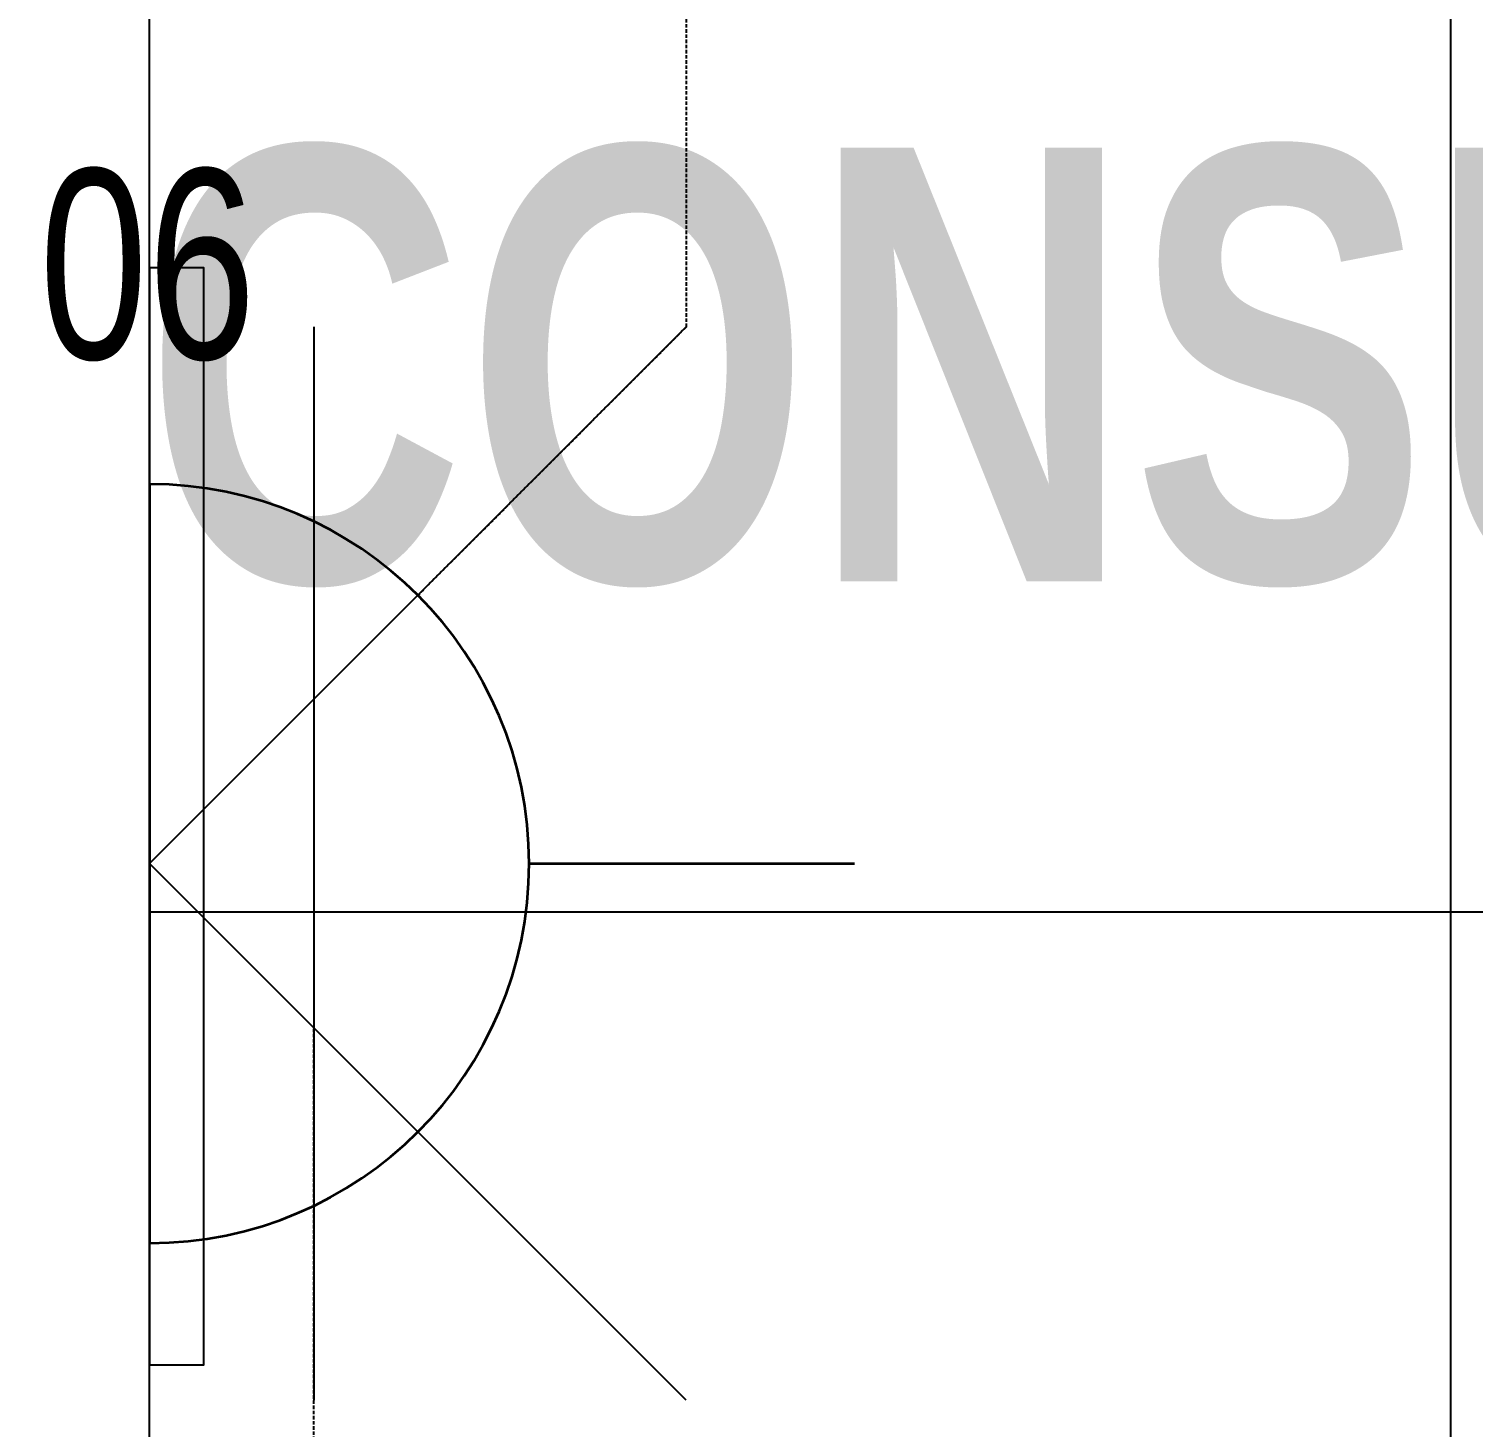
# Model space of a CAD drawing. Extents: x -12260 to 57327, y -29287 to 19916.
# Drawn here: x 20320 to 20986, y -5248 to -4603 of the extents above; entities that cross this region are included whole.
import ezdxf
from ezdxf.enums import TextEntityAlignment as Align

# ---------------------------------------------------------------- set-up
doc = ezdxf.new("R2010")
doc.units = 0
doc.header["$LTSCALE"] = 0.25
doc.linetypes.add('DASHDOT', pattern=[25.4, 12.7, -6.35, 0, -6.35])
doc.linetypes.add('HIDDEN', pattern=[9.525, 6.35, -3.175])
for name, color, linetype, lineweight in [('01-First Floor-FUR$0$72_EGR_BASE_TEXT', 252, 'Continuous', 5), ('01-First Floor-FUR$0$72_EGR_EQP_TAG', 142, 'Continuous', 5), ('01-First Floor-FUR$0$LOADING', 253, 'Continuous', 5), ('01-First Floor-FUR$0$Walls', 251, 'Continuous', 5), ('E-LITE-CLNG-CNDT', 6, 'DASHDOT', 35), ('E-LITE-EXIT-NUMB', 6, 'Continuous', 25), ('E-POWR-FLOR-CNDT', 6, 'HIDDEN', 25), ('E-POWR-WALL @ 100', 4, 'Continuous', 35)]:
    doc.layers.add(name, color=color, linetype=linetype, lineweight=lineweight)
doc.layers.add('01-First Floor-FUR$0$FALSE CEILING', color=251, linetype='Continuous')
doc.styles.add('01-First Floor-FUR$0$X3G_ENTITY_257CFD', font='swisscl.ttf', dxfattribs={"height": 200})
doc.styles.add('01-First Floor-FUR$0$X3G_ENTITY_9EC9', font='swisscl.ttf', dxfattribs={"height": 0.2})
doc.styles.add('DC_SIMPLEX', font='SIMPLEX.shx', dxfattribs={"width": 0.7})

# ---------------------------------------------------------------- blocks, each defined once
blk = doc.blocks.new('01-First Floor-FUR')
at = {"layer": '01-First Floor-FUR$0$FALSE CEILING', "linetype": 'Continuous'}
for p, q in [((20976, -6810), (20976, -2810)), ((20376, -5010), (23876, -5010))]:
    blk.add_line(p, q, dxfattribs=at)
at = {"layer": '01-First Floor-FUR$0$FALSE CEILING'}
blk.add_lwpolyline([(20376, -2810), (23876, -2810), (23876, -6810), (20376, -6810)], close=True, dxfattribs=at)
at = {"layer": '01-First Floor-FUR$0$FALSE CEILING', "elevation": -0.1}
blk.add_lwpolyline([(20376, -5218.91), (20401, -5218.91), (20401, -4712.91), (20376, -4712.91), (20376, -5218.91)], dxfattribs=at)
at = {"layer": '01-First Floor-FUR$0$LOADING', "elevation": -0.1}
blk.add_lwpolyline([(20376, -5218.91), (20401, -5218.91), (20401, -4712.91), (20376, -4712.91), (20376, -5218.91)], dxfattribs=at)
at = {"layer": '01-First Floor-FUR$0$Walls'}
blk.add_line((20376, -2810), (20376, -5552.82), dxfattribs=at)
at = {"layer": '01-First Floor-FUR$0$72_EGR_BASE_TEXT', "insert": (21990.51, -4324.11, 0), "char_height": 200, "width": 3714.6664, "attachment_point": 2, "style": '01-First Floor-FUR$0$X3G_ENTITY_9EC9'}
blk.add_mtext('{\\fSwis721 LtCn BT|b1|i0|c0|p34;OBSTETRICS AND GYNAECOLOGY CONSULTATION / EXAMINATION ROOM}', dxfattribs=at)
at = {"layer": '01-First Floor-FUR$0$72_EGR_EQP_TAG', "insert": (20375.12, -4667.42, -0.1), "char_height": 87.473, "attachment_point": 2, "style": '01-First Floor-FUR$0$X3G_ENTITY_257CFD'}
blk.add_mtext('06', dxfattribs=at)
blk = doc.blocks.new('*U26')
blk.add_line((0, -1.75), (0, -3.25))
blk.add_lwpolyline([(-1.75, 0, 1), (1.75, 0)], format="xyb", close=True)
at = {"layer": 'Defpoints'}
for p, q in [((-2.4749, -2.4749), (0, 0)), ((2.4749, -2.4749), (0, 0)), ((2.4749, -0.7582), (-2.4749, -0.7582))]:
    blk.add_line(p, q, dxfattribs=at)
at = {"layer": 'E-LITE-EXIT-NUMB', "style": 'DC_SIMPLEX', "width": 0.7, "flags": 8}
blk.add_attdef('TYPE', text='', height=2, rotation=360, dxfattribs=at).set_placement((-2.682, 5.2383), align=Align.RIGHT)
blk.add_attdef('CIRCUIT', (2.682, 5.2383), '', height=2, rotation=360, dxfattribs=at)

msp = doc.modelspace()

# ---------------------------------------------------------------- linework, layer by layer
at = {"layer": 'E-POWR-FLOR-CNDT'}
msp.add_lwpolyline([(22223.89, -2933.74), (22100.15, -3057.49), (20723.49, -3057.49, 0.414214), (20623.49, -3157.49), (20623.49, -4740.23), (20499.74, -4863.97)], format="xyb", dxfattribs=at)
msp.add_lwpolyline([(20451.82, -6053.64), (20451.82, -5063.53)], dxfattribs=at)

# ---------------------------------------------------------------- block references
at = {"layer": 'E-LITE-CLNG-CNDT'}
msp.add_blockref('01-First Floor-FUR', (0, 0), dxfattribs=at)
at = {"layer": 'E-POWR-WALL @ 100', "xscale": 100, "yscale": 100, "zscale": 100, "rotation": 90.00000000000001}
msp.add_blockref('*U26', (20376, -4987.71), dxfattribs=at)

doc.saveas('drawing.dxf')
